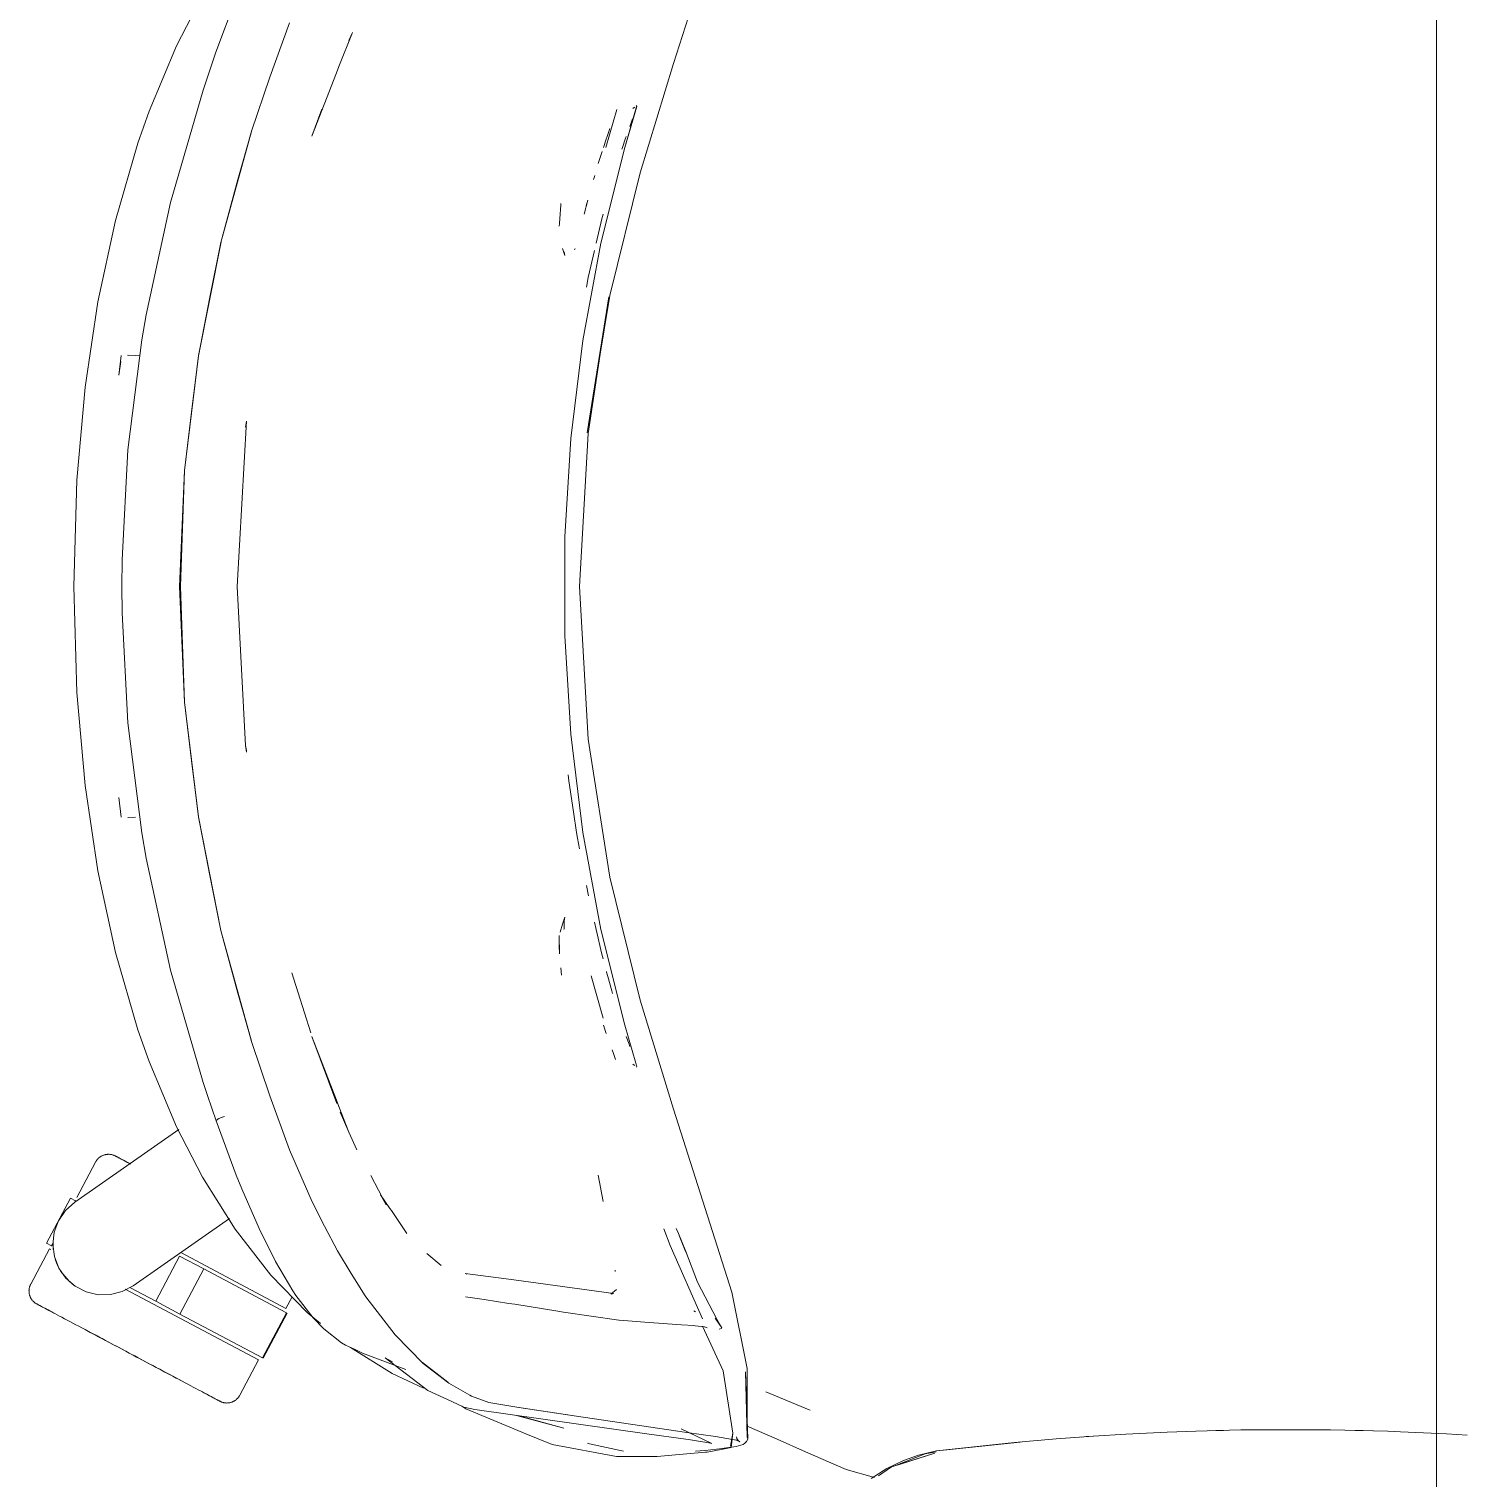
# Model space of a CAD drawing. Header units: millimetres. Extents: x 155920 to 295199, y -4084 to 97293.
# Drawn here: x 190847 to 191241.8, y 31428.3 to 31826.2 of the extents above; entities that cross this region are included whole.
import ezdxf

# ---------------------------------------------------------------- set-up
doc = ezdxf.new("R2010")
doc.units = ezdxf.units.MM
doc.header["$MEASUREMENT"] = 0
doc.layers.add('G-IMPT', color=8, linetype='CONTINUOUS', lineweight=9)
doc.layers.add('I-FURN', color=8, linetype='CONTINUOUS', lineweight=9)

msp = doc.modelspace()

# ---------------------------------------------------------------- linework, layer by layer
at = {"layer": 'G-IMPT'}
for p, q in [((191023.95, 31816.72), (191039.94, 31866.96)), ((190887.48, 31821.6), (190894.57, 31835.38)), ((190898.29, 31819.81), (190903.89, 31834.88)), ((190913.06, 31813.03), (190918.52, 31827.91)), ((190932.03, 31815.95), (190935.75, 31825.28)), ((190935.75, 31825.28), (190934.75, 31823.03)), ((190879.96, 31803.63), (190887.48, 31821.6)), ((190898.29, 31819.81), (190895.95, 31812.99)), ((191014.77, 31786.74), (191023.95, 31816.72)), ((190894.76, 31809.38), (190895.95, 31812.99)), ((190913.06, 31813.03), (190908.06, 31798.12)), ((190924.65, 31796.78), (190931.36, 31814.22)), ((190931.36, 31814.22), (190932.03, 31815.95)), ((190894.76, 31809.38), (190885.81, 31778.55)), ((191010.54, 31793.7), (191013.81, 31804.92)), ((191010.54, 31793.7), (191013.66, 31804.52)), ((191012.72, 31804.38), (191013.33, 31804.76)), ((191012.72, 31804.38), (191012.93, 31804.53)), ((191013.6, 31804.23), (191013.66, 31804.52)), ((191013.81, 31804.92), (191013.68, 31805.16)), ((190879.96, 31803.63), (190876.89, 31794.9)), ((190924.65, 31796.78), (190927.37, 31804.21)), ((191005.35, 31793.69), (191008.38, 31804.12)), ((191010.54, 31793.7), (191013.6, 31804.23)), ((191012.27, 31800.44), (191012.67, 31801.51)), ((190899.67, 31767.62), (190908.06, 31798.12)), ((190899.67, 31767.62), (190908.1, 31798.03)), ((190904.32, 31784.86), (190908.1, 31798.03)), ((191005.46, 31795.99), (191005.71, 31796.71)), ((191006.47, 31798.87), (191005.71, 31796.71)), ((191010.93, 31796.72), (191010.65, 31795.92)), ((191011.92, 31799.47), (191012.27, 31800.44)), ((190876.89, 31794.9), (190870.72, 31773.65)), ((191003.99, 31767.38), (191010.54, 31793.7)), ((191005.46, 31795.99), (191004.69, 31793.69)), ((191009.91, 31793.69), (191009.76, 31793.24)), ((191009.91, 31793.69), (191010.65, 31795.92)), ((191004.06, 31791.77), (191003.27, 31789.28)), ((191004.31, 31792.55), (191004.06, 31791.77)), ((190904.32, 31784.86), (190899.67, 31767.62)), ((191002.28, 31785.98), (191001.95, 31784.87)), ((191014.77, 31786.74), (191006.46, 31753.06)), ((190879.15, 31747.76), (190885.81, 31778.55)), ((190992.68, 31774.13), (190992.95, 31777.84)), ((190992.95, 31777.84), (190992.99, 31778.32)), ((191000.37, 31779.19), (190999.38, 31775.33)), ((191000.37, 31779.19), (190999.98, 31777.67)), ((190870.72, 31773.65), (190865.9, 31751.29)), ((190992.57, 31772.06), (190992.58, 31772.76)), ((190992.68, 31774.13), (190992.58, 31772.76)), ((191002.67, 31767.36), (191004.23, 31774.11)), ((191004.23, 31774.11), (191004.57, 31775.4)), ((190893.5, 31736.49), (190899.71, 31767.73)), ((190899.71, 31767.73), (190893.5, 31736.57)), ((190899.67, 31767.62), (190896.59, 31752.6)), ((190994.11, 31763.97), (190993.42, 31765.92)), ((190994.11, 31763.97), (190993.89, 31765.02)), ((190996.78, 31765.57), (190996.91, 31765.98)), ((191003.99, 31767.38), (190999.06, 31740.71)), ((191000.51, 31757.97), (191002.22, 31765.39)), ((191000.04, 31755.33), (191000.51, 31757.97)), ((191006.46, 31753.06), (191000.2, 31715.32)), ((190862.41, 31727.87), (190865.9, 31751.29)), ((190893.5, 31736.49), (190896.59, 31752.6)), ((191000.2, 31715.32), (191006.19, 31752.68)), ((191000.46, 31715.15), (191006.19, 31752.68)), ((190877.96, 31740.84), (190879.15, 31747.76)), ((190874.15, 31710.67), (190877.96, 31740.84)), ((190999.06, 31740.71), (190995.76, 31713.79)), ((190872.31, 31736.57), (190871.66, 31731.16)), ((190872.23, 31734.93), (190871.66, 31731.16)), ((190874.07, 31736.61), (190876.17, 31736.53)), ((190874.07, 31736.61), (190874.19, 31736.6)), ((190877.41, 31736.49), (190876.17, 31736.53)), ((190889.67, 31704.98), (190893.5, 31736.57)), ((190889.71, 31704.94), (190893.5, 31736.49)), ((190891.55, 31721.01), (190893.5, 31736.49)), ((190860.15, 31702.3), (190862.41, 31727.87)), ((190891.55, 31721.01), (190889.71, 31704.94)), ((190904.17, 31673.16), (190906.67, 31718.5)), ((190906.67, 31718.5), (190906.44, 31716.89)), ((190906.44, 31716.89), (190906.67, 31718.19)), ((190906.71, 31718.44), (190906.67, 31718.19)), ((190994.11, 31686.72), (190995.76, 31713.79)), ((191000.46, 31715.15), (190998.1, 31673.16)), ((190872.53, 31680.47), (190874.15, 31710.67)), ((190859.3, 31673.16), (190860.15, 31702.3)), ((190888.34, 31673.16), (190889.67, 31704.98)), ((190889.71, 31704.94), (190888.57, 31673.16)), ((190889.71, 31704.94), (190889.04, 31690.04)), ((190889.04, 31690.04), (190888.57, 31673.16)), ((190994.11, 31659.6), (190994.11, 31686.72)), ((190872.53, 31680.47), (190872.44, 31673.16)), ((190860.15, 31644.02), (190859.3, 31673.16)), ((190872.53, 31665.85), (190872.44, 31673.16)), ((190889.67, 31641.34), (190888.34, 31673.16)), ((190889.04, 31656.28), (190888.57, 31673.16)), ((190889.71, 31641.38), (190888.57, 31673.16)), ((190904.11, 31673.16), (190906.44, 31629.43)), ((190904.17, 31673.16), (190906.44, 31629.43)), ((191000.46, 31631.17), (190998.1, 31673.16)), ((190872.53, 31665.85), (190874.15, 31635.64)), ((190994.11, 31659.6), (190995.76, 31632.53)), ((190889.04, 31656.28), (190889.71, 31641.38)), ((190862.41, 31618.45), (190860.15, 31644.02)), ((190889.71, 31641.38), (190893.5, 31609.83)), ((190889.71, 31641.38), (190891.55, 31625.31)), ((190889.67, 31641.34), (190893.5, 31609.75)), ((190874.15, 31635.64), (190877.96, 31605.47)), ((190906.44, 31629.43), (190906.7, 31627.65)), ((190906.44, 31629.43), (190906.67, 31628.13)), ((190999.06, 31605.61), (190995.76, 31632.53)), ((191006.46, 31593.26), (191000.46, 31631.17)), ((190906.71, 31627.88), (190906.67, 31628.13)), ((190893.5, 31609.83), (190891.55, 31625.31)), ((190865.9, 31595.03), (190862.41, 31618.45)), ((190995.15, 31619.76), (190994.96, 31621.42)), ((190996.44, 31611.24), (190995.15, 31619.76)), ((190872.31, 31609.74), (190871.66, 31615.16)), ((190876.17, 31609.79), (190874.07, 31609.71)), ((190874.07, 31609.71), (190874.19, 31609.71)), ((190899.67, 31578.7), (190893.5, 31609.83)), ((190893.5, 31609.83), (190896.59, 31593.72)), ((190899.67, 31578.7), (190893.5, 31609.75)), ((190996.44, 31611.24), (190997.29, 31605.61)), ((190997.29, 31605.61), (190997.54, 31603.98)), ((191003.99, 31578.94), (190999.06, 31605.61)), ((190877.96, 31605.47), (190879.15, 31598.55)), ((190998.09, 31601.08), (190997.54, 31603.98)), ((190885.81, 31567.76), (190879.15, 31598.55)), ((190870.72, 31572.66), (190865.9, 31595.03)), ((190899.67, 31578.7), (190896.59, 31593.72)), ((191000.02, 31590.98), (191000.56, 31588.16)), ((191006.46, 31593.26), (191014.77, 31559.57)), ((190994.11, 31582.35), (190993.42, 31580.4)), ((190993.89, 31581.3), (190994.11, 31582.35)), ((190904.32, 31561.45), (190899.67, 31578.7)), ((190899.67, 31578.7), (190908.06, 31548.2)), ((190899.67, 31578.7), (190908.1, 31548.29)), ((190993.42, 31580.4), (190992.82, 31578.24)), ((190993.85, 31579.13), (190993.86, 31578.99)), ((190993.89, 31581.3), (190993.86, 31578.99)), ((191002.22, 31580.93), (191002.67, 31578.96)), ((191004.23, 31572.2), (191002.67, 31578.96)), ((191003.99, 31578.94), (191010.54, 31552.62)), ((190992.57, 31577.29), (190992.66, 31572.23)), ((190992.57, 31577.29), (190992.57, 31574.51)), ((190992.66, 31572.23), (190992.57, 31574.51)), ((190876.89, 31551.42), (190870.72, 31572.66)), ((191004.23, 31572.2), (191004.56, 31570.91)), ((190885.81, 31567.76), (190894.76, 31536.94)), ((190919.12, 31567.02), (190920.2, 31563.58)), ((190919.12, 31567.02), (190924.37, 31550.53)), ((190992.97, 31568.44), (190993.18, 31566.35)), ((191004.58, 31554.58), (191001.33, 31566.19)), ((191005.53, 31567.19), (191005.48, 31567.37)), ((191005.85, 31566.05), (191005.53, 31567.19)), ((191005.85, 31566.05), (191006.96, 31562.05)), ((191006.96, 31562.05), (191007.17, 31561.36)), ((190904.32, 31561.45), (190908.1, 31548.29)), ((191023.95, 31529.6), (191014.77, 31559.57)), ((190876.89, 31551.42), (190879.96, 31542.69)), ((191004.7, 31552.63), (191005.43, 31550.42)), ((191010.54, 31552.62), (191013.61, 31542.19)), ((190908.06, 31548.2), (190913.06, 31533.29)), ((190924.65, 31549.54), (190931.47, 31531.14)), ((190924.65, 31549.54), (190931.36, 31532.09)), ((191007.42, 31544.87), (191007.04, 31545.88)), ((191011.7, 31547.42), (191010.96, 31549.52)), ((191011.7, 31547.42), (191011.94, 31546.77)), ((190879.96, 31542.69), (190887.48, 31524.71)), ((191007.42, 31544.87), (191008.03, 31543.21)), ((191012.72, 31541.94), (191012.93, 31541.79)), ((191012.72, 31541.94), (191013.33, 31541.55)), ((191013.68, 31541.92), (191013.61, 31542.19)), ((191013.75, 31541.63), (191013.68, 31541.92)), ((191013.72, 31541.17), (191013.81, 31541.4)), ((191013.81, 31541.4), (191013.75, 31541.63)), ((190894.76, 31536.94), (190895.95, 31533.33)), ((190898.36, 31526.4), (190895.95, 31533.33)), ((190918.52, 31518.41), (190913.06, 31533.29)), ((190931.36, 31532.09), (190932.03, 31530.37)), ((190934.75, 31523.29), (190932.03, 31530.37)), ((190898.32, 31526.4), (190898.35, 31526.53)), ((190903.89, 31511.44), (190898.32, 31526.4)), ((190898.35, 31526.53), (190898.76, 31526.8)), ((190898.35, 31526.53), (190898.37, 31526.58)), ((190898.35, 31526.53), (190898.36, 31526.4)), ((190898.76, 31526.8), (190898.37, 31526.58)), ((190899.59, 31527.18), (190898.76, 31526.8)), ((190898.94, 31526.9), (190898.76, 31526.8)), ((190899.59, 31527.18), (190898.94, 31526.9)), ((190899.59, 31527.18), (190900.64, 31527.61)), ((190899.59, 31527.18), (190900.05, 31527.38)), ((190900.64, 31527.61), (190900.05, 31527.38)), ((190934.75, 31523.29), (190932.44, 31528.73)), ((191023.95, 31529.6), (191039.94, 31479.36)), ((190894.57, 31510.94), (190887.48, 31524.71)), ((190936.95, 31518.44), (190934.75, 31523.29)), ((190918.52, 31518.41), (190924.7, 31504.18)), ((190903.55, 31496.64), (190894.57, 31510.94)), ((190905.37, 31507.76), (190903.89, 31511.44)), ((190940.82, 31511.4), (190945.01, 31503.29)), ((191003.23, 31511.49), (191004.64, 31504.23)), ((190910.14, 31496.8), (190905.37, 31507.76)), ((190928.09, 31497.45), (190924.7, 31504.18)), ((190943.5, 31506.07), (190946.06, 31502.31)), ((190943.5, 31506.07), (190945.01, 31503.29)), ((190946.06, 31502.31), (190946.46, 31501.73)), ((190946.46, 31501.73), (190949.95, 31496.6)), ((190903.55, 31496.64), (190913.35, 31484.04)), ((190910.36, 31496.35), (190910.14, 31496.8)), ((190910.14, 31496.8), (190914.67, 31487.74)), ((190910.14, 31496.8), (190914.36, 31488.34)), ((190910.36, 31496.35), (190914.67, 31487.74)), ((190928.09, 31497.45), (190931.66, 31490.66)), ((190949.95, 31496.6), (190950.7, 31495.5)), ((191021.22, 31496.76), (191022.97, 31492.18)), ((191025.25, 31495.44), (191024.69, 31496.86)), ((191027.26, 31490.54), (191025.25, 31495.44)), ((191025.25, 31495.44), (191027.27, 31490.34)), ((191027.27, 31490.34), (191025.48, 31494.87)), ((190935.42, 31484.44), (190931.66, 31490.66)), ((191022.97, 31492.18), (191031.89, 31472.02)), ((191030.52, 31482.07), (191027.26, 31490.54)), ((190914.67, 31487.74), (190914.36, 31488.34)), ((190914.67, 31487.74), (190919.4, 31479.75)), ((190956.22, 31489.97), (190960.13, 31486.63)), ((190923.31, 31473.75), (190913.35, 31484.04)), ((190935.42, 31484.44), (190939.31, 31478.34)), ((190980.08, 31482.69), (190966.72, 31484.46)), ((190966.72, 31484.46), (190967.19, 31484.32)), ((190980.08, 31482.69), (191007.41, 31478.95)), ((191007.91, 31485.01), (191007.87, 31485.36)), ((190920.27, 31478.46), (190919.4, 31479.75)), ((190924.98, 31472.33), (190920.27, 31478.46)), ((190939.47, 31478.08), (190939.31, 31478.34)), ((191008.26, 31480.06), (191006.7, 31478.82)), ((191006.91, 31478.86), (191007.15, 31478.9)), ((191007.41, 31478.95), (191007.15, 31478.9)), ((191030.52, 31482.07), (191035.8, 31471.97)), ((191039.94, 31479.36), (191044.14, 31458.4)), ((190947.5, 31467.65), (190939.47, 31478.08)), ((190971.89, 31477.33), (190966.81, 31478.08)), ((190971.89, 31477.33), (190978.72, 31476.27)), ((190978.72, 31476.27), (190980.38, 31476.01)), ((190992.16, 31474.14), (190980.38, 31476.01)), ((190926.98, 31470.75), (190923.31, 31473.75)), ((190924.98, 31472.33), (190927.88, 31469.3)), ((190993.71, 31473.89), (190992.16, 31474.14)), ((191008.92, 31471.69), (190993.71, 31473.89)), ((191008.92, 31471.69), (191009, 31471.67)), ((191009, 31471.67), (191017.25, 31471.06)), ((191026.09, 31470.42), (191017.25, 31471.06)), ((191026.09, 31470.42), (191029.5, 31470.17)), ((191029.51, 31474.19), (191029.95, 31473.92)), ((191037.15, 31469.51), (191035.31, 31472.21)), ((191037.15, 31469.51), (191035.8, 31471.97)), ((190932.74, 31465.44), (190927.88, 31469.3)), ((190955.23, 31459.74), (190947.5, 31467.65)), ((191029.87, 31470.13), (191029.5, 31470.17)), ((191029.87, 31470.13), (191032.33, 31469.84)), ((191037.51, 31457.7), (191031.92, 31469.99)), ((191032.33, 31469.84), (191032.39, 31469.82)), ((191033.17, 31469.54), (191032.39, 31469.82)), ((191036.43, 31469.23), (191037.12, 31469.38)), ((191037.12, 31469.38), (191037.15, 31469.51)), ((191037.15, 31469.51), (191037.18, 31469.68)), ((190933.88, 31464.83), (190932.74, 31465.44)), ((190933.88, 31464.83), (190936.31, 31463.65)), ((190935.23, 31464.13), (190934.88, 31464.37)), ((190935.23, 31464.13), (190946.68, 31457.01)), ((190936.31, 31463.65), (190938.54, 31462.58)), ((190950.45, 31458.07), (190938.54, 31462.58)), ((190944.79, 31461.3), (190956.44, 31452.39)), ((190944.79, 31461.3), (190946.74, 31460.19)), ((190961.97, 31454.65), (190955.02, 31460.05)), ((190955.02, 31460.05), (190958.6, 31457.24)), ((190955.23, 31459.74), (190962.2, 31454.33)), ((191044.14, 31458.4), (191044.18, 31439.53)), ((190946.68, 31457.01), (190955.31, 31453.03)), ((190961.97, 31454.65), (190958.6, 31457.24)), ((191037.51, 31457.7), (191040.22, 31440.66)), ((191043.7, 31457.51), (191044.28, 31439.07)), ((191043.7, 31457.51), (191044.18, 31439.53)), ((190956.44, 31452.39), (190963.02, 31449.32)), ((190962.2, 31454.33), (190968.03, 31451.04)), ((190968.45, 31450.82), (190968.03, 31451.04)), ((190968.45, 31450.82), (190973.24, 31449.07)), ((191049.28, 31451.97), (191061.14, 31447.05)), ((190963.02, 31449.32), (190966.38, 31447.75)), ((190965.77, 31448.04), (190966.94, 31447.27)), ((190969.38, 31447.11), (190966.38, 31447.75)), ((190966.94, 31447.27), (190983.39, 31440.47)), ((191016.59, 31440.43), (190969.38, 31447.11)), ((190973.24, 31449.07), (190980.92, 31447.77)), ((190996.08, 31445.47), (190980.92, 31447.77)), ((190996.08, 31445.47), (190981.49, 31447.7)), ((190996.68, 31445.38), (190981.49, 31447.7)), ((191061.4, 31446.94), (191061.14, 31447.05)), ((190993.8, 31441.98), (190980.85, 31445.49)), ((190993.8, 31441.98), (190981.91, 31445.34)), ((190996.68, 31445.38), (191027.56, 31440.82)), ((191052.34, 31438.94), (191044.17, 31442.51)), ((190983.39, 31440.47), (190986.76, 31439.08)), ((190990.62, 31437.49), (190986.76, 31439.08)), ((191016.59, 31440.43), (191027.26, 31438.99)), ((191026.01, 31441.81), (191034.44, 31437.8)), ((191028.55, 31438.78), (191027.26, 31438.99)), ((191027.56, 31440.82), (191035.41, 31439.71)), ((191033.57, 31437.95), (191028.55, 31438.78)), ((191041.68, 31438.6), (191035.41, 31439.71)), ((191039.54, 31437.07), (191040.22, 31440.66)), ((191039.54, 31437.07), (191040.16, 31440.62)), ((191040.16, 31440.62), (191039.77, 31436.66)), ((191041.06, 31438.77), (191042.15, 31438.21)), ((191041.06, 31438.77), (191041.68, 31438.6)), ((191041.33, 31439.15), (191041.25, 31439.65)), ((191041.33, 31439.15), (191041.65, 31438.61)), ((191041.65, 31438.61), (191042.15, 31438.21)), ((191044.31, 31438.95), (191043.92, 31438.38)), ((191044.31, 31438.95), (191044.12, 31439.82)), ((191044.12, 31439.82), (191044.14, 31439.71)), ((191044.18, 31439.53), (191044.14, 31439.71)), ((191044.28, 31439.07), (191044.18, 31439.53)), ((191060.18, 31435.52), (191052.34, 31438.94)), ((191117.57, 31438.09), (191128.97, 31439.08)), ((191139.26, 31439.81), (191128.97, 31439.08)), ((191137.22, 31439.67), (191135.8, 31439.54)), ((191137.22, 31439.67), (191139.12, 31439.76)), ((191139.26, 31439.81), (191148.13, 31440.37)), ((191159.44, 31440.91), (191148.13, 31440.37)), ((191159.44, 31440.91), (191167.32, 31441.2)), ((191179.62, 31441.5), (191167.32, 31441.2)), ((191171.19, 31441.28), (191172.84, 31441.36)), ((191172.84, 31441.36), (191174.92, 31441.36)), ((191179.62, 31441.5), (191185.09, 31441.57)), ((191199.81, 31441.58), (191185.09, 31441.57)), ((191204.32, 31441.52), (191199.81, 31441.58)), ((191204.32, 31441.52), (191219.99, 31441.15)), ((191211.04, 31441.35), (191213.26, 31441.35)), ((191215.94, 31441.23), (191213.26, 31441.35)), ((191219.99, 31441.15), (191223.53, 31441.02)), ((191236.09, 31440.41), (191223.53, 31441.02)), ((191236.09, 31440.41), (191241.76, 31440.12)), ((191008.31, 31434.25), (190990.62, 31437.49)), ((191000.87, 31437.7), (191000.3, 31437.86)), ((191010.18, 31435.66), (191000.87, 31437.7)), ((191023.41, 31434.56), (191019.45, 31434.22)), ((191023.41, 31434.56), (191032.73, 31435.37)), ((191032.56, 31435.89), (191029.97, 31435.67)), ((191032.61, 31435.89), (191037.25, 31436.4)), ((191032.73, 31435.37), (191033.2, 31435.41)), ((191037.45, 31436.22), (191033.2, 31435.41)), ((191034.44, 31437.8), (191033.57, 31437.95)), ((191037.86, 31436.48), (191037.25, 31436.4)), ((191037.45, 31436.22), (191039.77, 31436.66)), ((191037.86, 31436.48), (191041.14, 31437.01)), ((191041.14, 31437.01), (191043, 31437.56)), ((191043.54, 31437.89), (191043, 31437.56)), ((191043.54, 31437.89), (191043.92, 31438.38)), ((191071.3, 31430.66), (191060.18, 31435.52)), ((191083.79, 31431.34), (191095.64, 31435.16)), ((191093.01, 31434.95), (191084.82, 31431.75)), ((191086.49, 31432.24), (191095.64, 31435.16)), ((191087.04, 31433.14), (191091.18, 31434.59)), ((191096.14, 31435.74), (191091.18, 31434.59)), ((191096.06, 31435.53), (191093.01, 31434.95)), ((191096.14, 31435.74), (191119.09, 31438.2)), ((191096.14, 31435.74), (191117.57, 31438.09)), ((191096.14, 31435.74), (191098.95, 31436.07)), ((191119.09, 31438.2), (191098.95, 31436.07)), ((191008.31, 31434.25), (191015.28, 31434.22)), ((191019.45, 31434.22), (191015.28, 31434.22)), ((191071.3, 31430.66), (191079.12, 31428.41)), ((191082.46, 31430.95), (191078.14, 31428.22)), ((191083.79, 31431.34), (191080.21, 31428.92)), ((191082.46, 31430.95), (191087.04, 31433.14)), ((191083.79, 31431.34), (191086.49, 31432.24))]:
    msp.add_line(p, q, dxfattribs=at)
at = {"layer": 'I-FURN'}
for p, q in [((191233.39, 32207.34), (191233.39, 30207.34)), ((190859.52, 31504.02), (190888.11, 31524.04)), ((190865.26, 31515.07), (190860.11, 31505.38)), ((190865.26, 31515.07), (190865.34, 31515.21)), ((190865.34, 31515.21), (190865.42, 31515.34)), ((190865.42, 31515.34), (190865.51, 31515.48)), ((190865.51, 31515.48), (190865.6, 31515.61)), ((190865.6, 31515.61), (190865.7, 31515.74)), ((190865.7, 31515.74), (190865.81, 31515.86)), ((190865.81, 31515.86), (190865.92, 31515.98)), ((190865.92, 31515.98), (190866.03, 31516.09)), ((190866.03, 31516.09), (190866.15, 31516.2)), ((190866.15, 31516.2), (190866.28, 31516.3)), ((190866.28, 31516.3), (190866.4, 31516.4)), ((190866.4, 31516.4), (190866.53, 31516.5)), ((190866.53, 31516.5), (190866.67, 31516.58)), ((190866.67, 31516.58), (190866.81, 31516.67)), ((190866.81, 31516.67), (190866.95, 31516.75)), ((190866.95, 31516.75), (190867.09, 31516.82)), ((190867.09, 31516.82), (190867.24, 31516.88)), ((190867.24, 31516.88), (190867.39, 31516.94)), ((190867.39, 31516.94), (190867.54, 31517)), ((190867.54, 31517), (190867.69, 31517.05)), ((190867.69, 31517.05), (190867.85, 31517.09)), ((190867.85, 31517.09), (190868.01, 31517.12)), ((190868.01, 31517.12), (190868.17, 31517.15)), ((190868.17, 31517.15), (190868.33, 31517.17)), ((190868.33, 31517.17), (190868.49, 31517.19)), ((190868.49, 31517.19), (190868.65, 31517.2)), ((190868.65, 31517.2), (190868.81, 31517.2)), ((190868.81, 31517.2), (190868.97, 31517.2)), ((190868.97, 31517.2), (190869.13, 31517.19)), ((190869.13, 31517.19), (190869.29, 31517.18)), ((190869.29, 31517.18), (190869.45, 31517.15)), ((190869.45, 31517.15), (190869.61, 31517.13)), ((190869.61, 31517.13), (190869.77, 31517.09)), ((190869.77, 31517.09), (190869.92, 31517.05)), ((190869.92, 31517.05), (190870.08, 31517)), ((190870.08, 31517), (190870.23, 31516.95)), ((190870.23, 31516.95), (190870.38, 31516.89)), ((190870.38, 31516.89), (190870.52, 31516.82)), ((190870.52, 31516.82), (190870.67, 31516.75)), ((190870.67, 31516.75), (190870.71, 31516.73)), ((190870.71, 31516.73), (190870.73, 31516.72)), ((190870.76, 31516.71), (190870.71, 31516.73)), ((190870.71, 31516.73), (190870.71, 31516.73)), ((190870.73, 31516.72), (190870.79, 31516.69)), ((190870.84, 31516.66), (190870.76, 31516.71)), ((190870.79, 31516.69), (190870.89, 31516.64)), ((190870.96, 31516.6), (190870.84, 31516.66)), ((190870.89, 31516.64), (190871.03, 31516.56)), ((190871.12, 31516.51), (190870.96, 31516.6)), ((190871.03, 31516.56), (190871.21, 31516.47)), ((190871.32, 31516.41), (190871.12, 31516.51)), ((190871.21, 31516.47), (190871.43, 31516.35)), ((190871.56, 31516.28), (190871.32, 31516.41)), ((190871.43, 31516.35), (190871.69, 31516.21)), ((190871.84, 31516.13), (190871.56, 31516.28)), ((190871.69, 31516.21), (190871.98, 31516.05)), ((190872.16, 31515.96), (190871.84, 31516.13)), ((190871.98, 31516.05), (190872.32, 31515.88)), ((190872.52, 31515.77), (190872.16, 31515.96)), ((190872.32, 31515.88), (190872.69, 31515.68)), ((190872.91, 31515.56), (190872.52, 31515.77)), ((190872.69, 31515.68), (190873.1, 31515.46)), ((190873.34, 31515.33), (190872.91, 31515.56)), ((190873.1, 31515.46), (190873.55, 31515.22)), ((190873.8, 31515.09), (190873.34, 31515.33)), ((190873.55, 31515.22), (190874.03, 31514.97)), ((190874.31, 31514.82), (190873.8, 31515.09)), ((190874.03, 31514.97), (190874.55, 31514.69)), ((190874.84, 31514.54), (190874.31, 31514.82)), ((190858.36, 31505.18), (190851.79, 31492.82)), ((190857.01, 31501.76), (190859.52, 31504.02)), ((190858.36, 31505.18), (190859.75, 31504.44)), ((190859.75, 31504.44), (190859.67, 31504.48)), ((190853.93, 31495.81), (190855.11, 31498.98)), ((190855.11, 31498.98), (190857.01, 31501.76)), ((190902, 31499.6), (190875.57, 31481.09)), ((190853.55, 31492.46), (190853.93, 31495.81)), ((190852.6, 31491.25), (190847.45, 31481.57)), ((190853.18, 31492.08), (190851.79, 31492.82)), ((190852.6, 31491.25), (190852.97, 31491.05)), ((190853.09, 31492.12), (190853.18, 31492.08)), ((190853.18, 31492.08), (190853.58, 31492.83)), ((190853.98, 31489.12), (190853.55, 31492.46)), ((190855.2, 31485.97), (190853.98, 31489.12)), ((190888.33, 31489.24), (190881.76, 31476.88)), ((190888.33, 31489.24), (190894.97, 31485.71)), ((190888.8, 31490.12), (190917.5, 31474.87)), ((190857.13, 31483.21), (190855.2, 31485.97)), ((190855.67, 31485.13), (190857.97, 31482.35)), ((190859.67, 31480.99), (190857.13, 31483.21)), ((190857.97, 31482.35), (190859.39, 31481.19)), ((190894.97, 31485.71), (190888.4, 31473.35)), ((190894.97, 31485.71), (190917.68, 31473.63)), ((190846.97, 31479.67), (190846.98, 31479.83)), ((190846.98, 31479.51), (190846.97, 31479.67)), ((190846.98, 31479.83), (190846.99, 31479.99)), ((190846.99, 31479.35), (190846.98, 31479.51)), ((190846.99, 31479.99), (190847, 31480.15)), ((190847, 31479.18), (190846.99, 31479.35)), ((190847, 31480.15), (190847.02, 31480.31)), ((190847.03, 31479.03), (190847, 31479.18)), ((190847.02, 31480.31), (190847.05, 31480.47)), ((190847.06, 31478.87), (190847.03, 31479.03)), ((190847.05, 31480.47), (190847.09, 31480.63)), ((190847.09, 31478.71), (190847.06, 31478.87)), ((190847.09, 31480.63), (190847.13, 31480.78)), ((190847.13, 31478.55), (190847.09, 31478.71)), ((190847.13, 31480.78), (190847.18, 31480.94)), ((190847.18, 31478.4), (190847.13, 31478.55)), ((190847.18, 31480.94), (190847.23, 31481.09)), ((190847.24, 31478.25), (190847.18, 31478.4)), ((190847.23, 31481.09), (190847.29, 31481.24)), ((190847.3, 31478.1), (190847.24, 31478.25)), ((190847.29, 31481.24), (190847.35, 31481.38)), ((190847.35, 31481.38), (190847.43, 31481.53)), ((190847.43, 31481.53), (190847.45, 31481.57)), ((190862.67, 31479.44), (190859.67, 31480.99)), ((190865.95, 31478.65), (190862.67, 31479.44)), ((190869.32, 31478.68), (190865.95, 31478.65)), ((190872.59, 31479.51), (190869.32, 31478.68)), ((190875.57, 31481.09), (190872.59, 31479.51)), ((190873.38, 31480.2), (190909.99, 31460.74)), ((190881.76, 31476.88), (190874.7, 31480.63)), ((190847.36, 31477.95), (190847.3, 31478.1)), ((190847.43, 31477.81), (190847.36, 31477.95)), ((190847.51, 31477.67), (190847.43, 31477.81)), ((190847.59, 31477.53), (190847.51, 31477.67)), ((190847.68, 31477.39), (190847.59, 31477.53)), ((190847.78, 31477.26), (190847.68, 31477.39)), ((190847.88, 31477.13), (190847.78, 31477.26)), ((190847.98, 31477.01), (190847.88, 31477.13)), ((190848.09, 31476.89), (190847.98, 31477.01)), ((190848.2, 31476.78), (190848.09, 31476.89)), ((190848.32, 31476.67), (190848.2, 31476.78)), ((190848.44, 31476.56), (190848.32, 31476.67)), ((190848.57, 31476.46), (190848.44, 31476.56)), ((190848.7, 31476.37), (190848.57, 31476.46)), ((190848.83, 31476.28), (190848.7, 31476.37)), ((190848.97, 31476.2), (190848.83, 31476.28)), ((190849.11, 31476.12), (190848.97, 31476.2)), ((190849.12, 31476.11), (190849.11, 31476.12)), ((190849.11, 31476.12), (190849.13, 31476.11)), ((190849.16, 31476.09), (190849.12, 31476.11)), ((190849.13, 31476.11), (190849.19, 31476.07)), ((190849.24, 31476.05), (190849.16, 31476.09)), ((190849.19, 31476.07), (190849.29, 31476.02)), ((190849.36, 31475.98), (190849.24, 31476.05)), ((190849.29, 31476.02), (190849.43, 31475.95)), ((190849.53, 31475.9), (190849.36, 31475.98)), ((190849.43, 31475.95), (190849.61, 31475.85)), ((190849.73, 31475.79), (190849.53, 31475.9)), ((190849.61, 31475.85), (190849.83, 31475.73)), ((190849.97, 31475.66), (190849.73, 31475.79)), ((190849.83, 31475.73), (190850.09, 31475.6)), ((190850.25, 31475.51), (190849.97, 31475.66)), ((190850.09, 31475.6), (190850.39, 31475.44)), ((190850.56, 31475.34), (190850.25, 31475.51)), ((190850.39, 31475.44), (190850.72, 31475.26)), ((190850.92, 31475.16), (190850.56, 31475.34)), ((190850.72, 31475.26), (190851.1, 31475.06)), ((190851.31, 31474.95), (190850.92, 31475.16)), ((190851.1, 31475.06), (190851.51, 31474.84)), ((190851.74, 31474.72), (190851.31, 31474.95)), ((190851.51, 31474.84), (190851.95, 31474.61)), ((190852.21, 31474.47), (190851.74, 31474.72)), ((190851.95, 31474.61), (190852.44, 31474.35)), ((190852.71, 31474.2), (190852.21, 31474.47)), ((190852.44, 31474.35), (190852.95, 31474.08)), ((190888.4, 31473.35), (190881.76, 31476.88)), ((190917.5, 31474.87), (190919.18, 31478.02)), ((190853.25, 31473.92), (190852.71, 31474.2)), ((190852.95, 31474.08), (190853.5, 31473.78)), ((190853.81, 31473.62), (190853.25, 31473.92)), ((190853.5, 31473.78), (190854.09, 31473.47)), ((190854.09, 31473.47), (190854.7, 31473.14)), ((190854.7, 31473.14), (190855.35, 31472.8)), ((190855.35, 31472.8), (190856.03, 31472.44)), ((190856.03, 31472.44), (190856.74, 31472.06)), ((190856.74, 31472.06), (190857.47, 31471.67)), ((190857.47, 31471.67), (190858.23, 31471.27)), ((190858.23, 31471.27), (190859.02, 31470.85)), ((190859.02, 31470.85), (190859.83, 31470.42)), ((190859.83, 31470.42), (190860.67, 31469.97)), ((190911.11, 31461.27), (190888.4, 31473.35)), ((190917.68, 31473.63), (190911.11, 31461.27)), ((190911.28, 31461.18), (190917.85, 31473.54)), ((190860.67, 31469.97), (190861.52, 31469.52)), ((190861.52, 31469.52), (190862.4, 31469.05)), ((190862.4, 31469.05), (190863.3, 31468.57)), ((190863.79, 31468.31), (190862.88, 31468.8)), ((190863.3, 31468.57), (190864.21, 31468.09)), ((190864.71, 31467.82), (190863.79, 31468.31)), ((190864.21, 31468.09), (190865.14, 31467.59)), ((190865.65, 31467.32), (190864.71, 31467.82)), ((190865.14, 31467.59), (190866.09, 31467.09)), ((190866.6, 31466.82), (190865.65, 31467.32)), ((190866.09, 31467.09), (190867.04, 31466.58)), ((190867.56, 31466.31), (190866.6, 31466.82)), ((190867.04, 31466.58), (190868.01, 31466.07)), ((190868.54, 31465.79), (190867.56, 31466.31)), ((190868.01, 31466.07), (190868.99, 31465.55)), ((190869.52, 31465.27), (190868.54, 31465.79)), ((190868.99, 31465.55), (190869.98, 31465.02)), ((190870.51, 31464.74), (190869.52, 31465.27)), ((190869.98, 31465.02), (190870.97, 31464.49)), ((190871.51, 31464.21), (190870.51, 31464.74)), ((190870.97, 31464.49), (190871.97, 31463.96)), ((190872.51, 31463.68), (190871.51, 31464.21)), ((190871.97, 31463.96), (190872.97, 31463.43)), ((190873.52, 31463.14), (190872.51, 31463.68)), ((190872.97, 31463.43), (190873.98, 31462.9)), ((190874.52, 31462.61), (190873.52, 31463.14)), ((190873.98, 31462.9), (190874.98, 31462.36)), ((190875.53, 31462.07), (190874.52, 31462.61)), ((190874.98, 31462.36), (190875.99, 31461.83)), ((190876.53, 31461.54), (190875.53, 31462.07)), ((190875.99, 31461.83), (190876.99, 31461.29)), ((190877.53, 31461.01), (190876.53, 31461.54)), ((190876.99, 31461.29), (190877.99, 31460.76)), ((190878.52, 31460.48), (190877.53, 31461.01)), ((190877.99, 31460.76), (190878.98, 31460.24)), ((190879.51, 31459.95), (190878.52, 31460.48)), ((190878.98, 31460.24), (190879.96, 31459.71)), ((190880.49, 31459.43), (190879.51, 31459.95)), ((190879.96, 31459.71), (190880.94, 31459.2)), ((190881.46, 31458.92), (190880.49, 31459.43)), ((190880.94, 31459.2), (190881.9, 31458.68)), ((190882.41, 31458.41), (190881.46, 31458.92)), ((190881.9, 31458.68), (190882.85, 31458.18)), ((190883.36, 31457.91), (190882.41, 31458.41)), ((190904.84, 31451.05), (190909.99, 31460.74)), ((190882.85, 31458.18), (190883.79, 31457.68)), ((190884.29, 31457.41), (190883.36, 31457.91)), ((190883.79, 31457.68), (190884.71, 31457.19)), ((190885.2, 31456.93), (190884.29, 31457.41)), ((190884.71, 31457.19), (190885.62, 31456.71)), ((190886.1, 31456.45), (190885.2, 31456.93)), ((190885.62, 31456.71), (190886.5, 31456.24)), ((190886.97, 31455.99), (190886.1, 31456.45)), ((190886.5, 31456.24), (190887.37, 31455.77)), ((190887.83, 31455.53), (190886.97, 31455.99)), ((190887.37, 31455.77), (190888.22, 31455.32)), ((190888.67, 31455.09), (190887.83, 31455.53)), ((190888.22, 31455.32), (190889.04, 31454.89)), ((190889.04, 31454.89), (190889.84, 31454.46)), ((190889.84, 31454.46), (190890.62, 31454.05)), ((190890.62, 31454.05), (190891.37, 31453.65)), ((190891.37, 31453.65), (190892.09, 31453.26)), ((190892.09, 31453.26), (190892.79, 31452.9)), ((190892.79, 31452.9), (190893.45, 31452.54)), ((190893.45, 31452.54), (190894.08, 31452.21)), ((190894.08, 31452.21), (190894.69, 31451.89)), ((190895, 31451.72), (190894.41, 31452.03)), ((190894.69, 31451.89), (190895.25, 31451.58)), ((190895.55, 31451.43), (190895, 31451.72)), ((190895.25, 31451.58), (190895.79, 31451.3)), ((190896.06, 31451.15), (190895.55, 31451.43)), ((190895.79, 31451.3), (190896.29, 31451.03)), ((190896.55, 31450.9), (190896.06, 31451.15)), ((190896.29, 31451.03), (190896.76, 31450.78)), ((190896.99, 31450.66), (190896.55, 31450.9)), ((190896.76, 31450.78), (190897.19, 31450.56)), ((190897.4, 31450.44), (190896.99, 31450.66)), ((190897.19, 31450.56), (190897.58, 31450.35)), ((190897.78, 31450.24), (190897.4, 31450.44)), ((190904.39, 31450.38), (190904.29, 31450.26)), ((190904.49, 31450.51), (190904.39, 31450.38)), ((190904.59, 31450.64), (190904.49, 31450.51)), ((190904.67, 31450.77), (190904.59, 31450.64)), ((190904.76, 31450.91), (190904.67, 31450.77)), ((190904.84, 31451.05), (190904.76, 31450.91)), ((190897.58, 31450.35), (190897.93, 31450.16)), ((190898.11, 31450.06), (190897.78, 31450.24)), ((190897.93, 31450.16), (190898.25, 31449.99)), ((190898.41, 31449.91), (190898.11, 31450.06)), ((190898.25, 31449.99), (190898.53, 31449.84)), ((190898.67, 31449.77), (190898.41, 31449.91)), ((190898.53, 31449.84), (190898.77, 31449.71)), ((190898.89, 31449.65), (190898.67, 31449.77)), ((190898.77, 31449.71), (190898.97, 31449.61)), ((190899.07, 31449.56), (190898.89, 31449.65)), ((190898.97, 31449.61), (190899.14, 31449.52)), ((190899.21, 31449.48), (190899.07, 31449.56)), ((190899.14, 31449.52), (190899.26, 31449.45)), ((190899.31, 31449.43), (190899.21, 31449.48)), ((190899.26, 31449.45), (190899.34, 31449.41)), ((190899.37, 31449.4), (190899.31, 31449.43)), ((190899.34, 31449.41), (190899.38, 31449.39)), ((190899.39, 31449.39), (190899.37, 31449.4)), ((190899.38, 31449.39), (190899.39, 31449.39)), ((190899.43, 31449.37), (190899.39, 31449.39)), ((190899.57, 31449.29), (190899.43, 31449.37)), ((190899.72, 31449.23), (190899.57, 31449.29)), ((190899.87, 31449.17), (190899.72, 31449.23)), ((190900.02, 31449.12), (190899.87, 31449.17)), ((190900.17, 31449.07), (190900.02, 31449.12)), ((190900.33, 31449.03), (190900.17, 31449.07)), ((190900.49, 31448.99), (190900.33, 31449.03)), ((190900.65, 31448.96), (190900.49, 31448.99)), ((190900.8, 31448.94), (190900.65, 31448.96)), ((190900.97, 31448.93), (190900.8, 31448.94)), ((190901.13, 31448.92), (190900.97, 31448.93)), ((190901.29, 31448.91), (190901.13, 31448.92)), ((190901.45, 31448.92), (190901.29, 31448.91)), ((190901.61, 31448.93), (190901.45, 31448.92)), ((190901.77, 31448.94), (190901.61, 31448.93)), ((190901.93, 31448.97), (190901.77, 31448.94)), ((190902.09, 31449), (190901.93, 31448.97)), ((190902.25, 31449.03), (190902.09, 31449)), ((190902.4, 31449.07), (190902.25, 31449.03)), ((190902.55, 31449.12), (190902.4, 31449.07)), ((190902.71, 31449.18), (190902.55, 31449.12)), ((190902.86, 31449.24), (190902.71, 31449.18)), ((190903, 31449.3), (190902.86, 31449.24)), ((190903.15, 31449.37), (190903, 31449.3)), ((190903.29, 31449.45), (190903.15, 31449.37)), ((190903.43, 31449.53), (190903.29, 31449.45)), ((190903.56, 31449.62), (190903.43, 31449.53)), ((190903.69, 31449.72), (190903.56, 31449.62)), ((190903.82, 31449.82), (190903.69, 31449.72)), ((190903.94, 31449.92), (190903.82, 31449.82)), ((190904.06, 31450.03), (190903.94, 31449.92)), ((190904.18, 31450.14), (190904.06, 31450.03)), ((190904.29, 31450.26), (190904.18, 31450.14))]:
    msp.add_line(p, q, dxfattribs=at)
for points in [[(190853.65, 31491.02), (190853.61, 31491.4), (190853.57, 31492.06), (190853.57, 31492.6), (190853.58, 31492.83)], [(190857.62, 31482.69), (190857.21, 31483.09), (190856.85, 31483.5), (190856.52, 31483.92)]]:
    msp.add_open_spline(points, degree=3, dxfattribs=at)
msp.add_open_spline([(190854.91, 31486.53), (190854.84, 31486.68), (190854.55, 31487.32), (190854.32, 31487.94), (190854.18, 31488.41)], degree=3, knots=[-0.5319761, -0.5319761, -0.5319761, -0.5319761, -0.5, -0.4, -0.4, -0.4, -0.4], dxfattribs=at)

doc.saveas('drawing.dxf')
